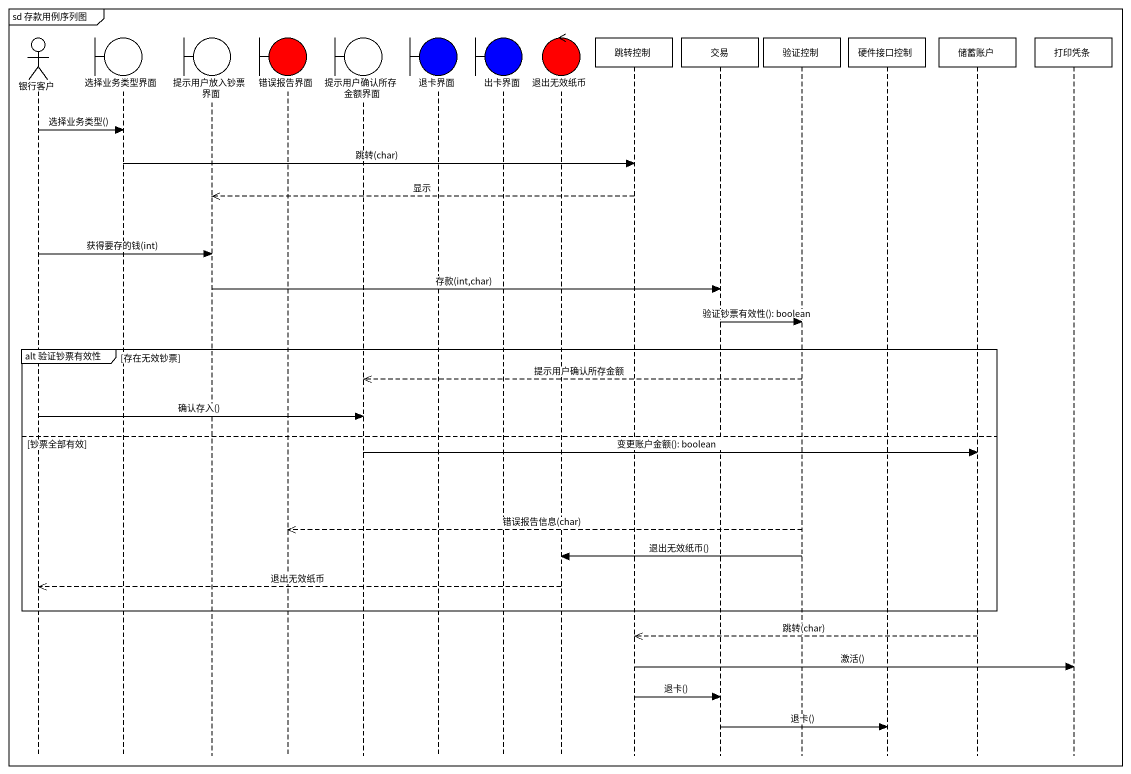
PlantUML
@startuml
mainframe sd 存款用例序列图
hide footbox
actor 银行客户
boundary 选择业务类型界面
boundary 提示用户放入钞票界面
boundary 错误报告界面 #FF0000
boundary 提示用户确认所存金额界面
boundary 退卡界面 #0000FF
boundary 出卡界面 #0000FF
control 退出无效纸币 #FF0000
participant 跳转控制
participant 交易
participant 验证控制
participant 硬件接口控制
participant 储蓄账户
participant 打印凭条

银行客户 -> 选择业务类型界面 : 选择业务类型()
选择业务类型界面 -> 跳转控制 : 跳转(char)
跳转控制 -->> 提示用户放入钞票界面 : 显示
银行客户 -> 提示用户放入钞票界面 : 获得要存的钱(int)
提示用户放入钞票界面 -> 交易 : 存款(int,char)
交易 -> 验证控制 : 验证钞票有效性(): boolean
group alt 验证钞票有效性 [存在无效钞票]
  验证控制 -->> 提示用户确认所存金额界面 : 提示用户确认所存金额
  银行客户 -> 提示用户确认所存金额界面 : 确认存入()
else 钞票全部有效
  提示用户确认所存金额界面 -> 储蓄账户 : 变更账户金额(): boolean
  验证控制 -->> 错误报告界面 : 错误报告信息(char)
  验证控制 -> 退出无效纸币 : 退出无效纸币()
  退出无效纸币 -->> 银行客户 : 退出无效纸币
end
储蓄账户 -->> 跳转控制 : 跳转(char)
跳转控制 -> 打印凭条 : 激活()
跳转控制 -> 交易 : 退卡()
交易 -> 硬件接口控制 : 退卡()
@enduml
